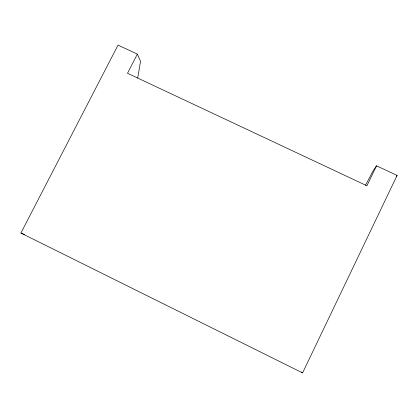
<?xml version="1.0" encoding="UTF-8"?>
<svg xmlns="http://www.w3.org/2000/svg" width="418" height="418" viewBox="0 0 418 418"><rect width="100%" height="100%" fill="white"/><g stroke="black" fill="none" stroke-linecap="round" stroke-linejoin="round"><path stroke-width="0.63" d="M137.715 78.067L140.537 61.326L137.355 54.115L118.043 45.097L20.9 233.051L302.585 372.903L397.1 175.424L376.524 165.815L373.452 170.267L365.463 185.242M376.524 165.815L366.915 185.78L127.506 73.265L137.355 54.115M396.295 176.359L397.1 175.424M20.9 233.051L24.495 234.555M301.639 372.015L302.585 372.903"/></g></svg>
